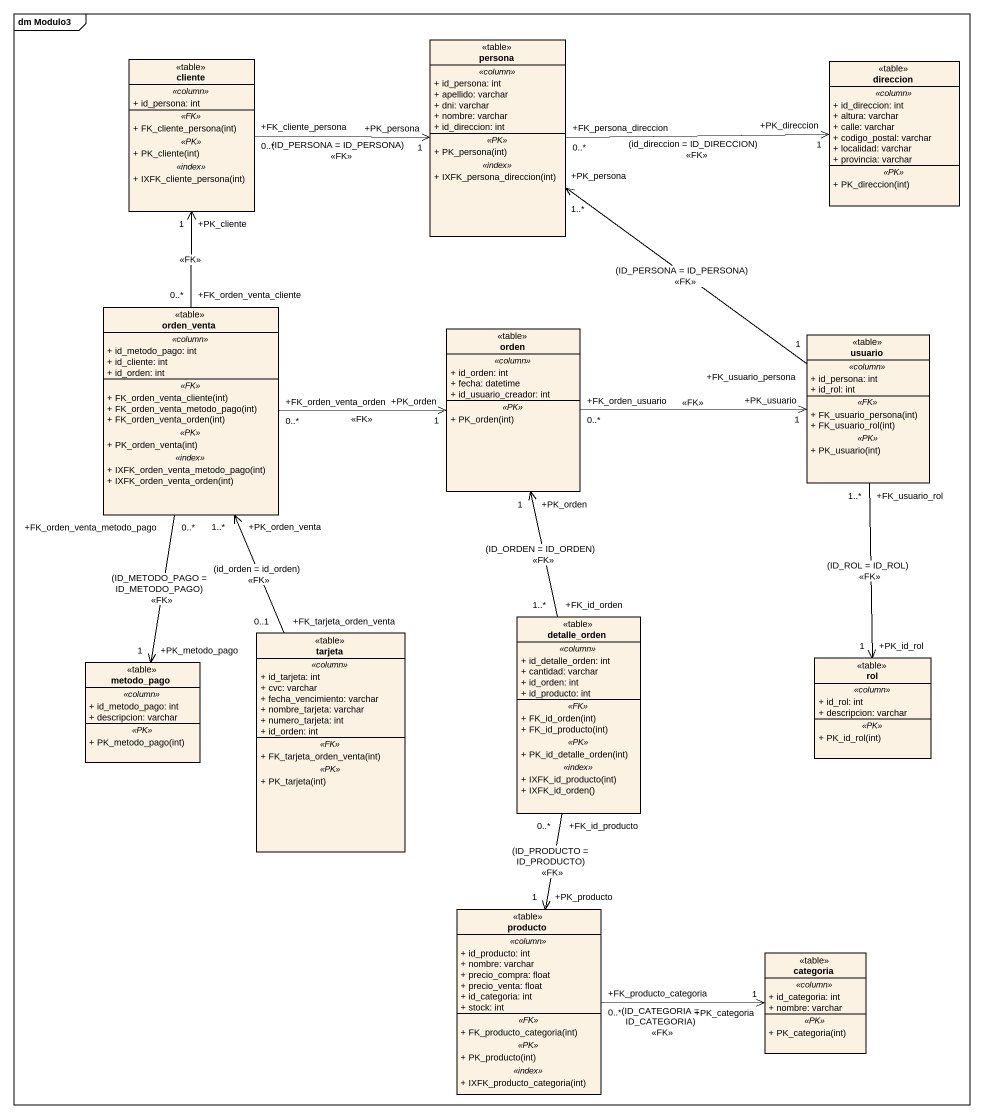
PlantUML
@startuml
mainframe dm Modulo3
hide circle
hide empty members
skinparam classAttributeIconSize 0
class persona <<table>> {
  .. <<column>> ..
  + id_persona: int
  + apellido: varchar
  + dni: varchar
  + nombre: varchar
  + id_direccion: int
  .. <<PK>> ..
  + PK_persona(int)
  .. <<index>> ..
  + IXFK_persona_direccion(int)
}
class cliente <<table>> {
  .. <<column>> ..
  + id_persona: int
  .. <<FK>> ..
  + FK_cliente_persona(int)
  .. <<PK>> ..
  + PK_cliente(int)
  .. <<index>> ..
  + IXFK_cliente_persona(int)
}
class direccion <<table>> {
  .. <<column>> ..
  + id_direccion: int
  + altura: varchar
  + calle: varchar
  + codigo_postal: varchar
  + localidad: varchar
  + provincia: varchar
  .. <<PK>> ..
  + PK_direccion(int)
}
class orden_venta <<table>> {
  .. <<column>> ..
  + id_metodo_pago: int
  + id_cliente: int
  + id_orden: int
  .. <<FK>> ..
  + FK_orden_venta_cliente(int)
  + FK_orden_venta_metodo_pago(int)
  + FK_orden_venta_orden(int)
  .. <<PK>> ..
  + PK_orden_venta(int)
  .. <<index>> ..
  + IXFK_orden_venta_metodo_pago(int)
  + IXFK_orden_venta_orden(int)
}
class orden <<table>> {
  .. <<column>> ..
  + id_orden: int
  + fecha: datetime
  + id_usuario_creador: int
  .. <<PK>> ..
  + PK_orden(int)
}
class usuario <<table>> {
  .. <<column>> ..
  + id_persona: int
  + id_rol: int
  .. <<FK>> ..
  + FK_usuario_persona(int)
  + FK_usuario_rol(int)
  .. <<PK>> ..
  + PK_usuario(int)
}
class tarjeta <<table>> {
  .. <<column>> ..
  + id_tarjeta: int
  + cvc: varchar
  + fecha_vencimiento: varchar
  + nombre_tarjeta: varchar
  + numero_tarjeta: int
  + id_orden: int
  .. <<FK>> ..
  + FK_tarjeta_orden_venta(int)
  .. <<PK>> ..
  + PK_tarjeta(int)
}
class detalle_orden <<table>> {
  .. <<column>> ..
  + id_detalle_orden: int
  + cantidad: varchar
  + id_orden: int
  + id_producto: int
  .. <<FK>> ..
  + FK_id_orden(int)
  + FK_id_producto(int)
  .. <<PK>> ..
  + PK_id_detalle_orden(int)
  .. <<index>> ..
  + IXFK_id_producto(int)
  + IXFK_id_orden()
}
class metodo_pago <<table>> {
  .. <<column>> ..
  + id_metodo_pago: int
  + descripcion: varchar
  .. <<PK>> ..
  + PK_metodo_pago(int)
}
class rol <<table>> {
  .. <<column>> ..
  + id_rol: int
  + descripcion: varchar
  .. <<PK>> ..
  + PK_id_rol(int)
}
class producto <<table>> {
  .. <<column>> ..
  + id_producto: int
  + nombre: varchar
  + precio_compra: float
  + precio_venta: float
  + id_categoria: int
  + stock: int
  .. <<FK>> ..
  + FK_producto_categoria(int)
  .. <<PK>> ..
  + PK_producto(int)
  .. <<index>> ..
  + IXFK_producto_categoria(int)
}
class categoria <<table>> {
  .. <<column>> ..
  + id_categoria: int
  + nombre: varchar
  .. <<PK>> ..
  + PK_categoria(int)
}
persona "+FK_persona_direccion\n0..*" -right-> "+PK_direccion\n1" direccion : (id_direccion = ID_DIRECCION)\n<<FK>>
cliente "+FK_cliente_persona\n0..*" -right-> "+PK_persona\n1" persona : (ID_PERSONA = ID_PERSONA)\n<<FK>>
orden_venta "+FK_orden_venta_cliente\n0..*" -up-> "+PK_cliente\n1" cliente : <<FK>>
orden_venta "+FK_orden_venta_orden\n0..*" -right-> "+PK_orden\n1" orden : <<FK>>
orden_venta "+FK_orden_venta_metodo_pago\n0..*" --> "+PK_metodo_pago\n1" metodo_pago : (ID_METODO_PAGO = ID_METODO_PAGO)\n<<FK>>
orden "+FK_orden_usuario\n0..*" -right-> "+PK_usuario\n1" usuario : <<FK>>
usuario "+FK_usuario_persona\n1" -up-> "+PK_persona\n1..*" persona : (ID_PERSONA = ID_PERSONA)\n<<FK>>
usuario "+FK_usuario_rol\n1..*" --> "+PK_id_rol\n1" rol : (ID_ROL = ID_ROL)\n<<FK>>
tarjeta "+FK_tarjeta_orden_venta\n0..1" -up-> "+PK_orden_venta\n1..*" orden_venta : (id_orden = id_orden)\n<<FK>>
detalle_orden "+FK_id_orden\n1..*" -up-> "+PK_orden\n1" orden : (ID_ORDEN = ID_ORDEN)\n<<FK>>
detalle_orden "+FK_id_producto\n0..*" --> "+PK_producto\n1" producto : (ID_PRODUCTO = ID_PRODUCTO)\n<<FK>>
producto "+FK_producto_categoria\n0..*" -right-> "+PK_categoria\n1" categoria : (ID_CATEGORIA = ID_CATEGORIA)\n<<FK>>
@enduml
